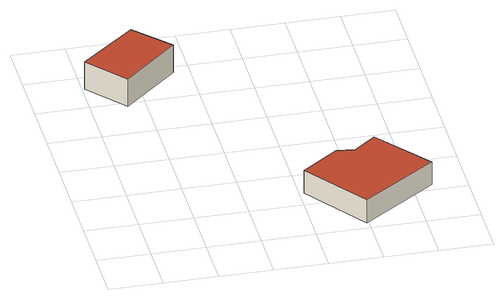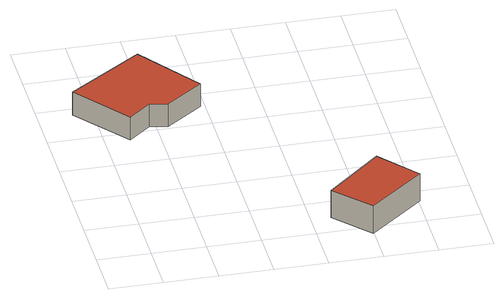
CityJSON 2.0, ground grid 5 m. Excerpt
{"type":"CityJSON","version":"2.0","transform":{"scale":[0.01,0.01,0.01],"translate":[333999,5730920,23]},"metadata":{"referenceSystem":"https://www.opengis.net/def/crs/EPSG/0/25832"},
"CityObjects":{
"building1":{"type":"Building","attributes":{"Geometrietyp2DReferenz":"3000","Gemeindeschluessel":"05170012","function":"31001_1000","roofType":"1000","measuredHeight":2.84},"address":[{"country":"Germany","locality":"Hamminkeln","thoroughfareNumber":"2","thoroughfareName":"Butenfeld"}],"geometry":[{"type":"Solid","lod":"2","boundaries":[[[[0,1,2,3]],[[4,5,1,0]],[[6,7,5,4]],[[3,2,7,6]],[[4,0,3,6]],[[1,5,7,2]]]],"semantics":{"surfaces":[{"type":"WallSurface"},{"type":"RoofSurface"},{"type":"GroundSurface"}],"values":[[0,0,0,0,1,2]]}}]},
"building2":{"type":"Building","attributes":{"Geometrietyp2DReferenz":"3000","Gemeindeschluessel":"05170012","function":"31001_1313","roofType":"1000","measuredHeight":2.35},"address":[{"country":"Germany","locality":"Hamminkeln","thoroughfareNumber":"2","thoroughfareName":"Butenfeld"}],"geometry":[{"type":"Solid","lod":"2","boundaries":[[[[8,9,10,11]],[[12,13,9,8]],[[14,15,13,12]],[[16,17,15,14]],[[18,19,17,16]],[[11,10,19,18]],[[16,14,12,8,11,18]],[[9,13,15,17,19,10]]]],"semantics":{"surfaces":[{"type":"WallSurface"},{"type":"RoofSurface"},{"type":"GroundSurface"}],"values":[[0,0,0,0,0,0,1,2]]}}]}
},
"vertices":[
[521,3172,413],[521,3172,129],[1,2734,129],[1,2734,413],[831,2836,413],[831,2836,129],[313,2364,413],[313,2364,129],
[2677,584,316],[2677,584,80],[2269,1109,80],[2269,1109,316],[1978,89,316],[1978,89,80],[1541,695,316],[1541,695,80],[1890,957,316],[1890,957,80],[2059,934,316],[2059,934,80]
]}
